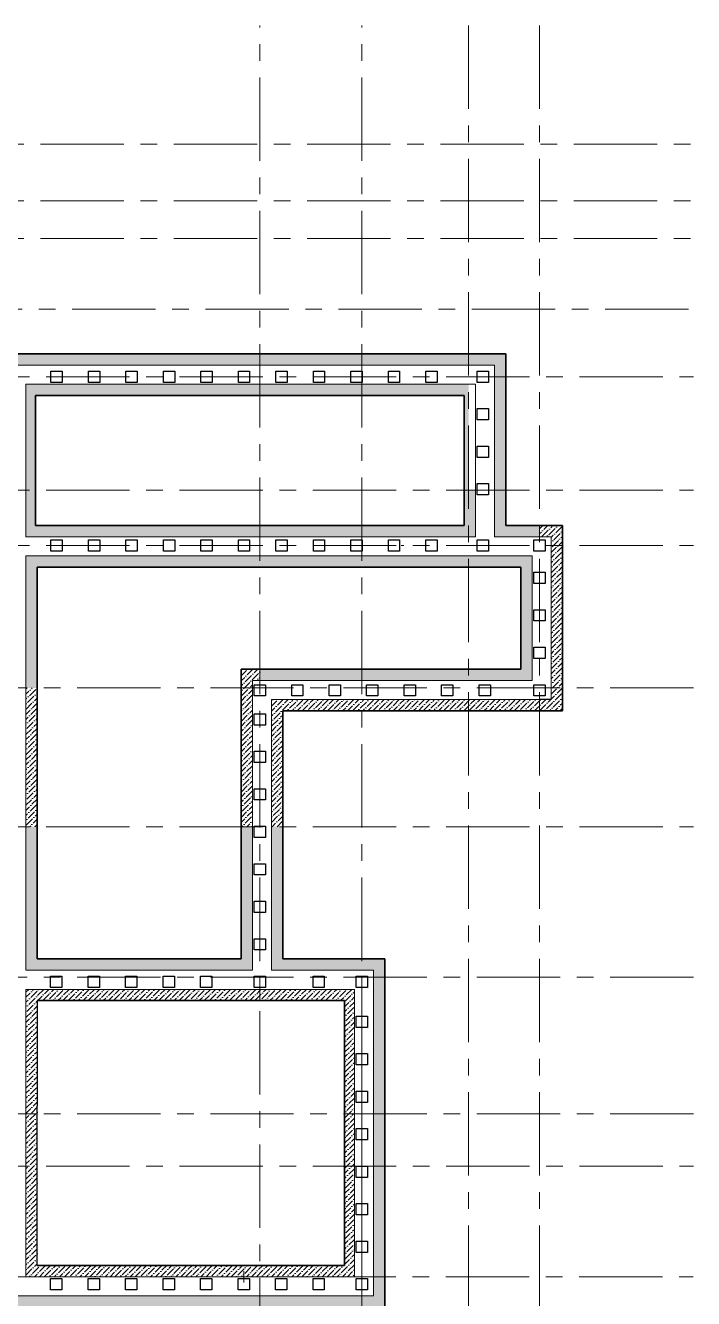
# Model space of a CAD drawing. Header units: millimetres. Extents: x -689206 to 4969298, y -1019800 to 703299.
# Drawn here: x 973762 to 991585, y -507197 to -473246 of the extents above; entities that cross this region are included whole.
import ezdxf

# ---------------------------------------------------------------- set-up
doc = ezdxf.new("R2010")
doc.units = ezdxf.units.MM
doc.linetypes.add('осеваяX2', pattern=[101.6, 63.5, -12.7, 12.7, -12.7])
doc.layers.add('кровля', color=211, linetype='Continuous')
for name, color, linetype, lineweight in [('несущие', 7, 'Continuous', 30), ('РАЗМЕРЫ', 7, 'Continuous', 9), ('стены', 7, 'Continuous', 20)]:
    doc.layers.add(name, color=color, linetype=linetype, lineweight=lineweight)
pattern_1 = [(45, (-17702.99, -145217.57), (50.513941, 185.2177825), [238.125, -47.625, 0, -47.625])]

msp = doc.modelspace()

# ---------------------------------------------------------------- hatches: boundary and pattern name
at = {"layer": 'РАЗМЕРЫ', "lineweight": 5, "ltscale": 35}
h = msp.add_hatch(dxfattribs=at)
h.set_pattern_fill('ANSI36', color=0, scale=30)
h.set_pattern_definition(pattern_1)
h.paths.add_polyline_path([(974033.8, -483115.2), (980014.9, -483115.2), (980014.9, -482815.2), (973774, -482815.2), (973774, -485642.7), (974033.8, -485642.7)])
h.paths.add_polyline_path([(973264, -482615.2), (972964, -482615.2), (972964, -485642.7), (973264, -485642.7), (973264, -485331.9)])
h.paths.add_polyline_path([(973585, -482005.2), (973264, -482005.2), (972964, -482005.2), (972964, -482615.2), (973264, -482615.2), (973264, -482305.2), (973585, -482305.2)])
h.paths.add_polyline_path([(980014.9, -482005.2), (973585, -482005.2), (973585, -482305.2), (980014.9, -482305.2)])
h.paths.add_polyline_path([(982737.3, -482005.2), (980014.9, -482005.2), (980014.9, -482305.2), (982737.3, -482305.2)])
h.paths.add_polyline_path([(982737.3, -482815.2), (980014.9, -482815.2), (980014.9, -483115.2), (982737.3, -483115.2)])
h.paths.add_polyline_path([(985585, -482815.2), (982737.3, -482815.2), (982737.3, -483115.2), (985466.2, -483115.2), (985466.2, -485642.7), (985585, -485642.7)])
h.paths.add_polyline_path([(985585, -482005.2), (982737.3, -482005.2), (982737.3, -482305.2), (983047, -482305.2), (985585, -482305.2)])
h.paths.add_polyline_path([(986576.2, -482005.2), (985585, -482005.2), (985585, -482305.2), (986276.2, -482305.2), (986276.2, -482615.2), (986576.2, -482615.2), (986576.2, -482305.2)])
h.paths.add_polyline_path([(986576.2, -482615.2), (986276.2, -482615.2), (986276.2, -485642.7), (986576.2, -485642.7)])
h.paths.add_polyline_path([(986576.2, -485642.7), (986276.2, -485642.7), (986276.2, -486884.8), (987476.5, -486884.8), (987476.5, -486584.8), (986576.2, -486584.8)])
h.paths.add_polyline_path([(985766.2, -485642.7), (985585, -485642.7), (985585, -486884.8), (985766.2, -486884.8)])
h.paths.add_polyline_path([(985585, -485642.7), (985466.2, -485642.7), (985466.2, -486584.8), (982737.3, -486584.8), (982737.3, -486884.8), (985585, -486884.8)])
h.paths.add_polyline_path([(982737.3, -486584.8), (980014.9, -486584.8), (980014.9, -486884.8), (982737.3, -486884.8)])
h.paths.add_polyline_path([(982737.3, -487394.8), (980014.9, -487394.8), (980014.9, -487694.8), (982737.3, -487694.8)])
h.paths.add_polyline_path([(985585, -487394.8), (984486.2, -487394.8), (982737.3, -487394.8), (982737.3, -487694.8), (985585, -487694.8)])
h.paths.add_polyline_path([(987276.2, -487394.8), (985585, -487394.8), (985585, -487694.8), (986976.2, -487694.8), (986976.2, -490411.9), (985585, -490411.9), (985585, -490711.9), (987276.2, -490711.9), (987276.2, -489934.8)])
h.paths.add_polyline_path([(985585, -490411.9), (982737.3, -490411.9), (982737.3, -490711.9), (984486.2, -490711.9), (985585, -490711.9)])
h.paths.add_polyline_path([(982737.3, -490411.9), (980014.9, -490411.9), (980014.9, -490711.9), (982737.3, -490711.9)])
h = msp.add_hatch(dxfattribs=at)
h.set_pattern_fill('ANSI36', color=0, scale=30)
h.set_pattern_definition(pattern_1)
h.paths.add_polyline_path([(969877, -487694.8), (969925.1, -487694.8), (969925.1, -487394.8), (969733.7, -487394.8), (967486.8, -490377.7), (967083.4, -490913.2), (967396.9, -490913.2)])
h.paths.add_polyline_path([(969925.1, -486584.8), (969477, -486584.8), (969407, -486584.8), (969005, -487115.2), (969356.6, -487115.2), (969530.2, -486884.8), (969709.1, -486884.8), (969925.1, -486884.8)])
h.paths.add_polyline_path([(973264, -485642.7), (972964, -485642.7), (972964, -486584.8), (969925.1, -486584.8), (969925.1, -486884.8), (973264.1, -486884.8)])
h.paths.add_polyline_path([(973264.1, -487394.8), (969925.1, -487394.8), (969925.1, -487694.8), (972964.1, -487694.8), (972964.1, -490913.2), (973264.1, -490913.2), (973264.1, -487594.8)])
h.paths.add_polyline_path([(980014.9, -487394.8), (973774, -487394.8), (973774, -490913.2), (974074, -490913.2), (974074, -487694.8), (980014.9, -487694.8)])
h.paths.add_polyline_path([(980014.9, -486584.8), (974033.8, -486584.8), (974033.8, -485642.7), (973774, -485642.7), (973774, -486884.8), (980014.9, -486884.8)])
h.paths.add_polyline_path([(967396.9, -490913.2), (967083.4, -490913.2), (966670.2, -491461.7), (966494.8, -491694.6), (966494.8, -494615.2), (966794.8, -494615.2), (966794.8, -491694.6)])
h.paths.add_polyline_path([(965984.8, -491092.9), (965984.8, -490913.2), (965700.9, -490913.2), (965717, -494615.2), (965984.8, -494615.2)])
h.paths.add_polyline_path([(965984.8, -494615.2), (965717, -494615.2), (965734.4, -498623.2), (965984.8, -498623.2)])
h.paths.add_polyline_path([(966794.8, -494615.2), (966494.8, -494615.2), (966494.8, -498212), (966511.1, -498229.1), (966879.9, -498623.2), (967280.1, -498623.2), (966794.8, -498104.7)])
h.paths.add_polyline_path([(967280.1, -498623.2), (966879.9, -498623.2), (967452.1, -499234.6), (969925.1, -502065.7), (969925.1, -501618.3), (967711.9, -499084.6)])
h.paths.add_polyline_path([(966494.8, -498981), (966494.8, -501280.5), (966495.1, -501992.3), (966735.3, -502268), (967238.4, -502268), (966775.9, -501747.7), (966775.9, -499757.6), (968964.2, -502268), (969431.2, -502268)])
h.paths.add_polyline_path([(965984.8, -498623.2), (965734.4, -498623.2), (965748.3, -501802.9), (965377.6, -502268), (965734.7, -502268), (965984.8, -501954.1)])
h.paths.add_polyline_path([(965734.7, -502268), (965377.6, -502268), (965035.1, -502697.9), (965035.1, -503145.9)])
h.paths.add_polyline_path([(965035.1, -502697.9), (964796.5, -502997.2), (961585, -502997.2), (961585, -503297.2), (961724.8, -503297.2), (964914.5, -503297.2), (965035.1, -503145.9)])
h.paths.add_polyline_path([(966184.8, -503018.3), (966184.8, -502464.8), (966102.6, -502567.9), (965226.6, -503667.2), (965637.9, -503667.2)])
h.paths.add_polyline_path([(966688.1, -502975.9), (966203.7, -502441.1), (966184.8, -502464.8), (966184.8, -503018.3), (966220.5, -502975.8), (966831.2, -503667.2), (967290.2, -503667.2)])
h.paths.add_polyline_path([(965035.1, -503807.2), (964725.1, -503807.2), (962883.9, -503807.2), (962785.9, -503807.2), (961585, -503807.2), (961585, -504107.2), (965035.1, -504107.2)])
h.paths.add_polyline_path([(965637.9, -503667.2), (965226.6, -503667.2), (965115.1, -503807.2), (965035.1, -503807.2), (965035.1, -504107.2), (965115.1, -504107.2), (965267, -504107.2)])
h.paths.add_polyline_path([(967238.4, -502268), (966735.3, -502268), (967954, -503667.2), (968482.3, -503667.2)])
h.paths.add_polyline_path([(968482.3, -503667.2), (967954, -503667.2), (969925.1, -505930.3), (969925.1, -505290.2)])
h.paths.add_polyline_path([(967290.2, -503667.2), (966831.2, -503667.2), (969435.1, -506615.2), (969735.1, -506615.2), (969735.1, -506474.3)])
h = msp.add_hatch(dxfattribs=at)
h.set_pattern_fill('ANSI36', color=0, scale=30)
h.set_pattern_definition(pattern_1)
h.paths.add_polyline_path([(979814.9, -490913.2), (979514.9, -490913.2), (979514.9, -494615.2), (979814.9, -494615.2)])
h.paths.add_polyline_path([(979814.9, -490711.9), (980014.9, -490711.9), (980014.9, -490411.9), (979814.9, -490411.9), (979514.9, -490411.9), (979514.9, -490913.2), (979814.9, -490913.2)])
h.paths.add_polyline_path([(980624.9, -491521.9), (982737.3, -491521.9), (982737.3, -491221.9), (980324.9, -491221.9), (980324.9, -494615.2), (980624.9, -494615.2)])
h.paths.add_polyline_path([(985585, -491221.9), (983047, -491221.9), (982737.3, -491221.9), (982737.3, -491521.9), (985585, -491521.9)])
h.paths.add_polyline_path([(987476.5, -491221.9), (987476.2, -491221.9), (986276.2, -491221.9), (985766.2, -491221.9), (985585, -491221.9), (985585, -491521.9), (987476.5, -491521.9)])
h.paths.add_polyline_path([(988086.2, -490913.2), (987786.2, -490913.2), (987786.2, -491221.9), (987476.5, -491221.9), (987476.5, -491521.9), (987786.2, -491521.9), (988086.2, -491521.9)])
h.paths.add_polyline_path([(988086.2, -487115.2), (987786.2, -487115.2), (987786.2, -490913.2), (988086.2, -490913.2)])
h.paths.add_polyline_path([(988086.2, -486584.8), (987476.5, -486584.8), (987476.5, -486884.8), (987786.2, -486884.8), (987786.2, -487115.2), (988086.2, -487115.2), (988086.2, -486884.8)])
h = msp.add_hatch(dxfattribs=at)
h.set_pattern_fill('ANSI36', color=0, scale=30)
h.set_pattern_definition(pattern_1)
h.paths.add_polyline_path([(973264.1, -490913.2), (972964.1, -490913.2), (972964.1, -494615.2), (973264.1, -494615.2)])
h.paths.add_polyline_path([(973264.1, -494615.2), (972964.1, -494615.2), (972964.1, -498623.2), (973264.1, -498623.2)])
h.paths.add_polyline_path([(973774, -494615.2), (974074, -494615.2), (974074, -490913.2), (973774, -490913.2)])
h = msp.add_hatch(dxfattribs=at)
h.set_pattern_fill('ANSI36', color=0, scale=30)
h.set_pattern_definition(pattern_1)
h.paths.add_polyline_path([(980624.9, -494615.2), (980324.9, -494615.2), (980324.9, -498441.9), (982737.3, -498441.9), (982737.3, -498141.9), (980624.9, -498141.9)])
h.paths.add_polyline_path([(979814.9, -494615.2), (979514.9, -494615.2), (979514.9, -498141.9), (974074, -498141.9), (974074, -494615.2), (973774, -494615.2), (973774, -498441.9), (979814.9, -498441.9)])
h.paths.add_polyline_path([(983347, -498141.9), (982737.3, -498141.9), (982737.3, -498441.9), (983047, -498441.9), (983047, -498623.2), (983347, -498623.2), (983347, -498441.9)])
h.paths.add_polyline_path([(983347, -498623.2), (983047, -498623.2), (983047, -502268), (983347, -502268)])
h.paths.add_polyline_path([(983347, -502268), (983047, -502268), (983047, -503667.2), (983347, -503667.2)])
h.paths.add_polyline_path([(983347, -503667.2), (983047, -503667.2), (983047, -506615.2), (983347, -506615.2)])
h.paths.add_polyline_path([(983347, -506615.2), (983047, -506615.2), (983047, -507125.2), (982737.3, -507125.2), (982737.3, -507425.2), (983047, -507425.2), (983347, -507425.2)])
h.paths.add_polyline_path([(982737, -507125.2), (980014.9, -507125.2), (980014.9, -507425.2), (982737, -507425.2)])
h.paths.add_polyline_path([(980014.9, -507125.2), (973585, -507125.2), (973585, -507425.2), (980014.9, -507425.2)])
h.paths.add_polyline_path([(973585, -507125.2), (973264.1, -507125.2), (973264.1, -506615.2), (973004.3, -506615.2), (973004.3, -507125.2), (973004.3, -507425.2), (973585, -507425.2)])
h.paths.add_polyline_path([(973264.1, -504331.9), (973264.1, -503667.2), (973004.3, -503667.2), (973004.3, -504181.9), (973004.3, -506615.2), (973264.1, -506615.2)])
h = msp.add_hatch(dxfattribs=at)
h.set_pattern_fill('ANSI36', color=0, scale=30)
h.set_pattern_definition(pattern_1)
h.paths.add_polyline_path([(974074, -503667.2), (973774.1, -503667.2), (973774.1, -506615.2), (980014.9, -506615.2), (980014.9, -506315.2), (974074, -506315.2)])
h.paths.add_polyline_path([(974074, -502268), (973774, -502268), (973774.1, -503667.2), (974074, -503667.2)])
h.paths.add_polyline_path([(982537, -503667.2), (982277.2, -503667.2), (982277.2, -506315.2), (980014.9, -506315.2), (980014.9, -506615.2), (982537, -506615.2)])
h.paths.add_polyline_path([(982537, -502268), (982277.2, -502268), (982277.2, -503667.2), (982537, -503667.2)])
h.paths.add_polyline_path([(982537, -498951.9), (980014.9, -498951.9), (980014.9, -499251.9), (982277.2, -499251.9), (982277.2, -502268), (982537, -502268)])
h = msp.add_hatch(dxfattribs=at)
h.set_pattern_fill('ANSI36', color=0, scale=30)
h.set_pattern_definition(pattern_1)
h.paths.add_polyline_path([(973774, -498951.9), (973774, -502268), (974074, -502268), (974074, -502069.1), (974074, -499251.9), (980014.9, -499251.9), (980014.9, -498951.9)])

# ---------------------------------------------------------------- linework, layer by layer
at = {"layer": 'кровля', "color": 7, "lineweight": 15}
for p, q in [((974702, -487115.2), (974632, -487115.2)), ((975105.9, -487115.2), (975175.9, -487115.2)), ((983852, -487115.2), (983782, -487115.2)), ((984255.9, -487115.2), (984325.9, -487115.2))]:
    msp.add_line(p, q, dxfattribs=at)
at = {"layer": 'несущие', "lineweight": 13}
for p, q in [((973774, -487394.8), (973774, -498441.9)), ((979814.9, -498441.9), (973774, -498441.9)), ((973774, -498951.9), (973774, -502069.1))]:
    msp.add_line(p, q, dxfattribs=at)
at = {"layer": 'несущие', "lineweight": 35}
for p, q in [((973774, -499251.9), (973773.9, -499251.9)), ((982277.2, -506315.2), (974074, -506315.2))]:
    msp.add_line(p, q, dxfattribs=at)
at = {"layer": 'несущие', "lineweight": 30}
msp.add_line((974074, -499251.9), (974074, -502069.1), dxfattribs=at)
at = {"layer": 'РАЗМЕРЫ', "linetype": 'осеваяX2', "lineweight": 5, "ltscale": 35}
for p, q in [((980014.9, -523087.6), (980014.9, -473246.3)), ((982737.3, -523087.6), (982737.3, -473246.3)), ((987476.5, -473246.3), (987476.5, -523087.6)), ((924382.3, -476413.8), (991585, -476414.9)), ((991452.3, -480813.2), (924382.3, -480813.2)), ((991585, -490913.2), (924532.3, -490913.2)), ((991585, -498623.2), (924532.3, -498623.2)), ((991585, -502268), (924532.3, -502268))]:
    msp.add_line(p, q, dxfattribs=at)
at = {"layer": 'РАЗМЕРЫ', "lineweight": 35, "ltscale": 35}
for p, q in [((986576.2, -482005.2), (973264, -482005.2)), ((986576.2, -482305.2), (986576.2, -482005.2)), ((986576.2, -486584.8), (986576.2, -482305.2)), ((974033.8, -483115.2), (985466.2, -483115.2)), ((985466.2, -483115.2), (985466.2, -486584.8)), ((985466.2, -486584.8), (974033.8, -486584.8)), ((988086.2, -486584.8), (986576.2, -486584.8)), ((988086.2, -486884.8), (988086.2, -486584.8)), ((988086.2, -491521.9), (988086.2, -486884.8)), ((974074, -487694.8), (974074, -498141.9)), ((974074, -487694.8), (986976.2, -487694.8)), ((986976.2, -487694.8), (986976.2, -490411.9)), ((979814.9, -490411.9), (979514.9, -490411.9)), ((979514.9, -490411.9), (979514.9, -498141.9)), ((986976.2, -490411.9), (979814.9, -490411.9)), ((980624.9, -498141.9), (980624.9, -491521.9)), ((980625.5, -491521.9), (987786.2, -491521.9)), ((987786.2, -491521.9), (988086.2, -491521.9)), ((979514.9, -498141.9), (974074, -498141.9)), ((983347, -498141.9), (980624.9, -498141.9)), ((983347, -498441.9), (983347, -498141.9)), ((983347, -507425.2), (983347, -498441.9))]:
    msp.add_line(p, q, dxfattribs=at)
at = {"layer": 'РАЗМЕРЫ', "lineweight": 9, "ltscale": 150}
for p, q in [((973775.1, -483575.2), (973774, -483575.2)), ((986280, -483575.2), (986276.2, -483575.2)), ((973775.1, -484845.2), (973774, -484845.2)), ((986280, -484845.2), (986276.2, -484845.2)), ((986277.3, -486115.2), (986276.2, -486115.2))]:
    msp.add_line(p, q, dxfattribs=at)
at = {"layer": 'РАЗМЕРЫ', "lineweight": 13, "ltscale": 150}
for p, q in [((973774, -486884.8), (985766.2, -486884.8)), ((987276.2, -489934.8), (987276.2, -490711.9)), ((980926.2, -491221.9), (980324.9, -491221.9)), ((980324.9, -497571.9), (980324.9, -498441.9))]:
    msp.add_line(p, q, dxfattribs=at)
at = {"layer": 'РАЗМЕРЫ', "color": 1, "lineweight": 25, "ltscale": 35}
msp.add_line((987786.2, -491221.9), (987476.2, -491221.9), dxfattribs=at)
at = {"layer": 'РАЗМЕРЫ', "lineweight": 5, "ltscale": 35}
for p, q in [((973774, -502268), (973774, -498951.9)), ((973774, -498951.9), (980014.9, -498951.9)), ((980014.9, -498951.9), (980014.9, -499251.9)), ((980014.9, -499251.9), (974074, -499251.9)), ((974074, -499251.9), (974074.1, -502268)), ((974074, -502268), (973774, -502268)), ((974074.1, -502268), (973774, -502268))]:
    msp.add_line(p, q, dxfattribs=at)
at = {"layer": 'стены', "linetype": 'осеваяX2', "lineweight": 5, "ltscale": 35}
for p, q in [((985585, -473246.3), (985585, -523087.6)), ((924382.3, -477923.2), (991585, -477923.2)), ((924382.3, -478923.2), (991585, -478923.2)), ((924532.3, -482615.2), (991585, -482615.2)), ((924532.3, -485642.7), (991585, -485642.7)), ((924532.3, -487115.2), (991585, -487115.2)), ((924532.3, -494615.2), (991585, -494615.2)), ((924532.3, -503667.2), (991585, -503667.2)), ((924522.2, -506615.2), (991574.9, -506615.2))]:
    msp.add_line(p, q, dxfattribs=at)
at = {"layer": 'стены', "lineweight": 13}
for p, q in [((983047, -482305.2), (973264, -482305.2)), ((986276.2, -482305.2), (983047, -482305.2)), ((986276.2, -482305.2), (986276.2, -486884.8)), ((973774, -482815.2), (973774, -486884.8)), ((973774, -482815.2), (985766.2, -482815.2)), ((985766.2, -486884.8), (985766.2, -482815.2)), ((973774, -486884.8), (985766.2, -486884.8)), ((986276.2, -486884.8), (987786.2, -486884.8)), ((987786.2, -486884.8), (987786.2, -491221.9)), ((984486.2, -487394.8), (973774, -487394.8)), ((987276.2, -487394.8), (984486.2, -487394.8)), ((987276.2, -487394.8), (987276.2, -490711.9)), ((979814.9, -498441.9), (979814.9, -490711.9)), ((979814.9, -490711.9), (984486.2, -490711.9)), ((984486.2, -490711.9), (987276.2, -490711.9)), ((980324.9, -491221.9), (983047, -491221.9)), ((980324.9, -491221.9), (980324.9, -498441.9)), ((983047, -491221.9), (985766.2, -491221.9)), ((985766.2, -491221.9), (986276.2, -491221.9)), ((987786.2, -491221.9), (986276.2, -491221.9)), ((980324.9, -498441.9), (983047, -498441.9)), ((983047, -498441.9), (983047, -507125.2)), ((973774, -498951.9), (982537, -498951.9)), ((982537, -506615.2), (982537, -498951.9)), ((982737, -507567.6), (982737, -498751.9))]:
    msp.add_line(p, q, dxfattribs=at)
at = {"layer": 'стены', "lineweight": 20}
for p, q in [((973774, -482815.2), (985766.2, -482815.2)), ((985766.2, -486884.8), (985766.2, -482815.2)), ((973774.1, -506615.2), (982537, -506615.2))]:
    msp.add_line(p, q, dxfattribs=at)
at = {"layer": 'стены', "lineweight": 35}
for p, q in [((974033.8, -483115.2), (974033.8, -486584.8)), ((974074, -499251.9), (982277.2, -499251.9)), ((982277.2, -506315.2), (982277.2, -499251.9))]:
    msp.add_line(p, q, dxfattribs=at)
at = {"layer": 'стены', "lineweight": 15}
for p, q in [((973774.1, -506615.2), (973774, -502069.1)), ((983047, -507125.2), (973264.1, -507125.2))]:
    msp.add_line(p, q, dxfattribs=at)
at = {"layer": 'стены', "lineweight": 30}
msp.add_line((974074, -506315.2), (974074, -502069.1), dxfattribs=at)
at = {"layer": 'стены'}
for p, q in [((979585, -506765.2), (979585, -506465.2)), ((979435, -506615.2), (979735, -506615.2))]:
    msp.add_line(p, q, dxfattribs=at)
at = {"layer": 'стены', "lineweight": 25}
for points in [[(974443, -482465.8), (974743, -482465.8), (974743, -482765.8), (974443, -482765.8)], [(975443, -482465.8), (975743, -482465.8), (975743, -482765.8), (975443, -482765.8)], [(976443, -482465.8), (976743, -482465.8), (976743, -482765.8), (976443, -482765.8)], [(977443, -482465.8), (977743, -482465.8), (977743, -482765.8), (977443, -482765.8)], [(978443, -482465.8), (978743, -482465.8), (978743, -482765.8), (978443, -482765.8)], [(979443, -482465.8), (979743, -482465.8), (979743, -482765.8), (979443, -482765.8)], [(980443, -482465.8), (980743, -482465.8), (980743, -482765.8), (980443, -482765.8)], [(981443, -482465.8), (981743, -482465.8), (981743, -482765.8), (981443, -482765.8)], [(982443, -482465.8), (982743, -482465.8), (982743, -482765.8), (982443, -482765.8)], [(983443, -482465.8), (983743, -482465.8), (983743, -482765.8), (983443, -482765.8)], [(984443, -482465.8), (984743, -482465.8), (984743, -482765.8), (984443, -482765.8)], [(985816.2, -482465.2), (986116.2, -482465.2), (986116.2, -482765.2), (985816.2, -482765.2)], [(985816.2, -483465.2), (986116.2, -483465.2), (986116.2, -483765.2), (985816.2, -483765.2)], [(985816.2, -484465.2), (986116.2, -484465.2), (986116.2, -484765.2), (985816.2, -484765.2)], [(985816.2, -485465.2), (986116.2, -485465.2), (986116.2, -485765.2), (985816.2, -485765.2)], [(974443, -486965.8), (974743, -486965.8), (974743, -487265.8), (974443, -487265.8)], [(975443, -486965.8), (975743, -486965.8), (975743, -487265.8), (975443, -487265.8)], [(976443, -486965.8), (976743, -486965.8), (976743, -487265.8), (976443, -487265.8)], [(977443, -486965.8), (977743, -486965.8), (977743, -487265.8), (977443, -487265.8)], [(978443, -486965.8), (978743, -486965.8), (978743, -487265.8), (978443, -487265.8)], [(979443, -486965.8), (979743, -486965.8), (979743, -487265.8), (979443, -487265.8)], [(980443, -486965.8), (980743, -486965.8), (980743, -487265.8), (980443, -487265.8)], [(981443, -486965.8), (981743, -486965.8), (981743, -487265.8), (981443, -487265.8)], [(982443, -486965.8), (982743, -486965.8), (982743, -487265.8), (982443, -487265.8)], [(983443, -486965.8), (983743, -486965.8), (983743, -487265.8), (983443, -487265.8)], [(984443, -486965.8), (984743, -486965.8), (984743, -487265.8), (984443, -487265.8)], [(985816.2, -486964.7), (986116.2, -486964.7), (986116.2, -487264.7), (985816.2, -487264.7)], [(987326.2, -486965.2), (987626.2, -486965.2), (987626.2, -487265.2), (987326.2, -487265.2)], [(987326.2, -487827.6), (987626.2, -487827.6), (987626.2, -488127.6), (987326.2, -488127.6)], [(987326.2, -488827.6), (987626.2, -488827.6), (987626.2, -489127.6), (987326.2, -489127.6)], [(987326.2, -489827.6), (987626.2, -489827.6), (987626.2, -490127.6), (987326.2, -490127.6)], [(979864.9, -490827.6), (980164.9, -490827.6), (980164.9, -491127.6), (979864.9, -491127.6)], [(980864.9, -490827.6), (981164.9, -490827.6), (981164.9, -491127.6), (980864.9, -491127.6)], [(981864.9, -490827.6), (982164.9, -490827.6), (982164.9, -491127.6), (981864.9, -491127.6)], [(982864.9, -490827.6), (983164.9, -490827.6), (983164.9, -491127.6), (982864.9, -491127.6)], [(983864.9, -490827.6), (984164.9, -490827.6), (984164.9, -491127.6), (983864.9, -491127.6)], [(984864.9, -490827.6), (985164.9, -490827.6), (985164.9, -491127.6), (984864.9, -491127.6)], [(985864.9, -490827.6), (986164.9, -490827.6), (986164.9, -491127.6), (985864.9, -491127.6)], [(987326.2, -490827.6), (987626.2, -490827.6), (987626.2, -491127.6), (987326.2, -491127.6)], [(979864.9, -491601.9), (980164.9, -491601.9), (980164.9, -491901.9), (979864.9, -491901.9)], [(979864.9, -492601.9), (980164.9, -492601.9), (980164.9, -492901.9), (979864.9, -492901.9)], [(979864.9, -493601.9), (980164.9, -493601.9), (980164.9, -493901.9), (979864.9, -493901.9)], [(979864.9, -494601.9), (980164.9, -494601.9), (980164.9, -494901.9), (979864.9, -494901.9)], [(979864.9, -495601.9), (980164.9, -495601.9), (980164.9, -495901.9), (979864.9, -495901.9)], [(979864.9, -496601.9), (980164.9, -496601.9), (980164.9, -496901.9), (979864.9, -496901.9)], [(979864.9, -497601.9), (980164.9, -497601.9), (980164.9, -497901.9), (979864.9, -497901.9)], [(974435, -498601.9), (974735, -498601.9), (974735, -498901.9), (974435, -498901.9)], [(975435, -498601.9), (975735, -498601.9), (975735, -498901.9), (975435, -498901.9)], [(976435, -498601.9), (976735, -498601.9), (976735, -498901.9), (976435, -498901.9)], [(977435, -498601.9), (977735, -498601.9), (977735, -498901.9), (977435, -498901.9)], [(978435, -498601.9), (978735, -498601.9), (978735, -498901.9), (978435, -498901.9)], [(979864.9, -498601.9), (980164.9, -498601.9), (980164.9, -498901.9), (979864.9, -498901.9)], [(981435, -498601.9), (981735, -498601.9), (981735, -498901.9), (981435, -498901.9)], [(982587, -498601.9), (982887, -498601.9), (982887, -498901.9), (982587, -498901.9)], [(982587, -499665.2), (982887, -499665.2), (982887, -499965.2), (982587, -499965.2)], [(982587, -500665.2), (982887, -500665.2), (982887, -500965.2), (982587, -500965.2)], [(982587, -501665.2), (982887, -501665.2), (982887, -501965.2), (982587, -501965.2)], [(982587, -502665.2), (982887, -502665.2), (982887, -502965.2), (982587, -502965.2)], [(982587, -503665.2), (982887, -503665.2), (982887, -503965.2), (982587, -503965.2)], [(982587, -504665.2), (982887, -504665.2), (982887, -504965.2), (982587, -504965.2)], [(982587, -505665.2), (982887, -505665.2), (982887, -505965.2), (982587, -505965.2)], [(974435, -506665.2), (974735, -506665.2), (974735, -506965.2), (974435, -506965.2)], [(975435, -506665.2), (975735, -506665.2), (975735, -506965.2), (975435, -506965.2)], [(976435, -506665.2), (976735, -506665.2), (976735, -506965.2), (976435, -506965.2)], [(977435, -506665.2), (977735, -506665.2), (977735, -506965.2), (977435, -506965.2)], [(978435, -506665.2), (978735, -506665.2), (978735, -506965.2), (978435, -506965.2)], [(979435, -506665.2), (979735, -506665.2), (979735, -506965.2), (979435, -506965.2)], [(980435, -506665.2), (980735, -506665.2), (980735, -506965.2), (980435, -506965.2)], [(981435, -506665.2), (981735, -506665.2), (981735, -506965.2), (981435, -506965.2)], [(982587, -506665.2), (982887, -506665.2), (982887, -506965.2), (982587, -506965.2)]]:
    msp.add_lwpolyline(points, close=True, dxfattribs=at)

doc.saveas('drawing.dxf')
